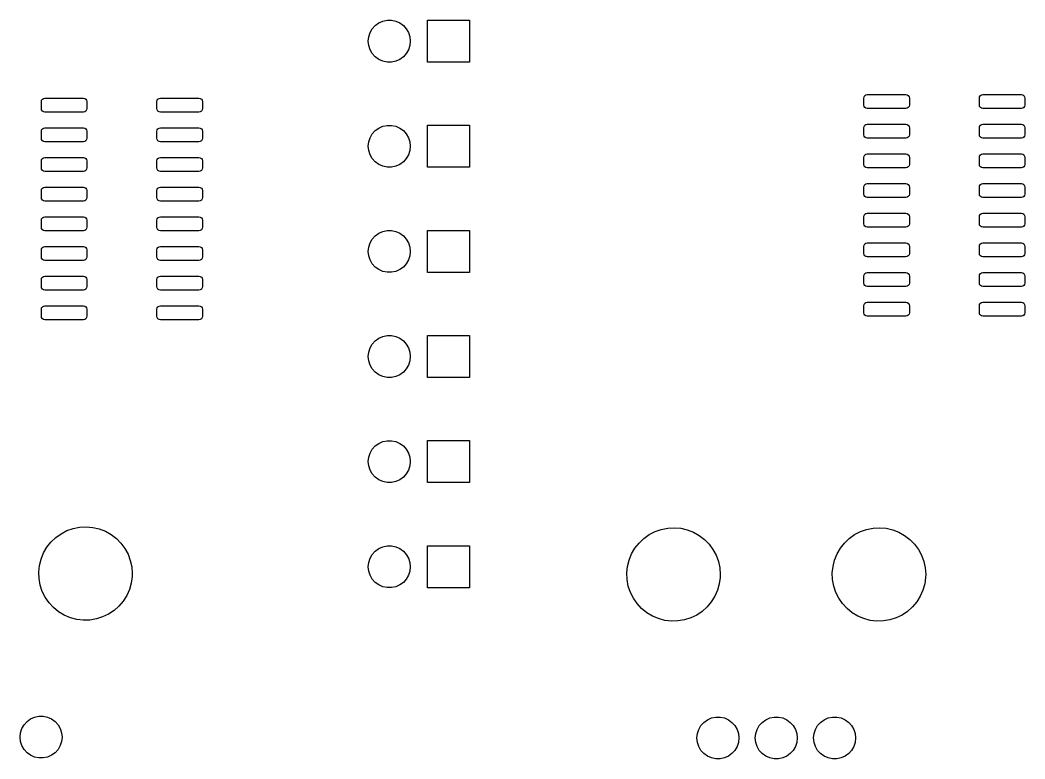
# Model space of a CAD drawing. Extents: x 0 to 360, y 0 to 260.
# Drawn here: x 131.58 to 174.62, y 132.65 to 164.27 of the extents above; entities that cross this region are included whole.
import ezdxf

# ---------------------------------------------------------------- set-up
doc = ezdxf.new("R2010")
doc.units = 0
doc.layers.add('BLACK', color=7, linetype='CONTINUOUS')

msp = doc.modelspace()

# ---------------------------------------------------------------- linework, layer by layer
at = {"layer": 'BLACK', "linetype": 'CONTINUOUS'}
for p, q in [((146.667, 163.9), (146.793, 164.04)), ((146.793, 164.04), (146.945, 164.15)), ((146.945, 164.15), (147.117, 164.227)), ((147.117, 164.227), (147.301, 164.266)), ((147.301, 164.266), (147.489, 164.266)), ((147.489, 164.266), (147.673, 164.227)), ((147.673, 164.227), (147.845, 164.15)), ((147.845, 164.15), (147.997, 164.04)), ((147.997, 164.04), (148.123, 163.9)), ((149.035, 162.471), (149.035, 164.271)), ((149.035, 164.271), (150.835, 164.271)), ((150.835, 164.271), (150.835, 162.471)), ((146.495, 163.371), (146.515, 163.558)), ((146.515, 163.558), (146.573, 163.737)), ((146.573, 163.737), (146.667, 163.9)), ((148.123, 163.9), (148.217, 163.737)), ((148.217, 163.737), (148.276, 163.558)), ((148.276, 163.558), (148.295, 163.371)), ((146.515, 163.184), (146.495, 163.371)), ((146.573, 163.005), (146.515, 163.184)), ((148.276, 163.184), (148.217, 163.005)), ((148.295, 163.371), (148.276, 163.184)), ((146.667, 162.842), (146.573, 163.005)), ((146.793, 162.702), (146.667, 162.842)), ((146.945, 162.591), (146.793, 162.702)), ((147.997, 162.702), (147.845, 162.591)), ((148.123, 162.842), (147.997, 162.702)), ((148.217, 163.005), (148.123, 162.842)), ((147.117, 162.515), (146.945, 162.591)), ((147.301, 162.476), (147.117, 162.515)), ((147.489, 162.476), (147.301, 162.476)), ((147.673, 162.515), (147.489, 162.476)), ((147.845, 162.591), (147.673, 162.515)), ((150.835, 162.471), (149.035, 162.471)), ((167.72, 160.934), (167.731, 160.992)), ((167.731, 160.992), (167.764, 161.04)), ((167.764, 161.04), (167.812, 161.073)), ((167.812, 161.073), (167.87, 161.084)), ((167.87, 161.084), (169.52, 161.084)), ((169.52, 161.084), (169.577, 161.073)), ((169.577, 161.073), (169.626, 161.04)), ((169.626, 161.04), (169.658, 160.992)), ((169.658, 160.992), (169.67, 160.934)), ((172.67, 160.934), (172.681, 160.992)), ((172.681, 160.992), (172.714, 161.04)), ((172.714, 161.04), (172.762, 161.073)), ((172.762, 161.073), (172.82, 161.084)), ((172.82, 161.084), (174.47, 161.084)), ((174.47, 161.084), (174.527, 161.073)), ((174.527, 161.073), (174.576, 161.04)), ((174.576, 161.04), (174.608, 160.992)), ((174.608, 160.992), (174.62, 160.934)), ((132.49, 160.782), (132.501, 160.839)), ((132.49, 160.482), (132.49, 160.782)), ((132.501, 160.839), (132.534, 160.888)), ((132.534, 160.888), (132.582, 160.921)), ((132.582, 160.921), (132.64, 160.932)), ((132.64, 160.932), (134.29, 160.932)), ((134.29, 160.932), (134.347, 160.921)), ((134.347, 160.921), (134.396, 160.888)), ((134.396, 160.888), (134.428, 160.839)), ((134.428, 160.839), (134.44, 160.782)), ((134.44, 160.782), (134.44, 160.482)), ((137.44, 160.782), (137.451, 160.839)), ((137.44, 160.482), (137.44, 160.782)), ((137.451, 160.839), (137.484, 160.888)), ((137.484, 160.888), (137.532, 160.921)), ((137.532, 160.921), (137.59, 160.932)), ((137.59, 160.932), (139.24, 160.932)), ((139.24, 160.932), (139.297, 160.921)), ((139.297, 160.921), (139.346, 160.888)), ((139.346, 160.888), (139.378, 160.839)), ((139.378, 160.839), (139.39, 160.782)), ((139.39, 160.782), (139.39, 160.482)), ((167.72, 160.634), (167.72, 160.934)), ((167.731, 160.577), (167.72, 160.634)), ((167.764, 160.528), (167.731, 160.577)), ((169.658, 160.577), (169.626, 160.528)), ((169.67, 160.634), (169.658, 160.577)), ((169.67, 160.934), (169.67, 160.634)), ((172.67, 160.634), (172.67, 160.934)), ((172.681, 160.577), (172.67, 160.634)), ((172.714, 160.528), (172.681, 160.577)), ((174.608, 160.577), (174.576, 160.528)), ((174.62, 160.634), (174.608, 160.577)), ((174.62, 160.934), (174.62, 160.634)), ((132.501, 160.425), (132.49, 160.482)), ((132.534, 160.376), (132.501, 160.425)), ((132.582, 160.343), (132.534, 160.376)), ((132.64, 160.332), (132.582, 160.343)), ((134.29, 160.332), (132.64, 160.332)), ((134.347, 160.343), (134.29, 160.332)), ((134.396, 160.376), (134.347, 160.343)), ((134.428, 160.425), (134.396, 160.376)), ((134.44, 160.482), (134.428, 160.425)), ((137.451, 160.425), (137.44, 160.482)), ((137.484, 160.376), (137.451, 160.425)), ((137.532, 160.343), (137.484, 160.376)), ((137.59, 160.332), (137.532, 160.343)), ((139.24, 160.332), (137.59, 160.332)), ((139.297, 160.343), (139.24, 160.332)), ((139.346, 160.376), (139.297, 160.343)), ((139.378, 160.425), (139.346, 160.376)), ((139.39, 160.482), (139.378, 160.425)), ((167.812, 160.496), (167.764, 160.528)), ((167.87, 160.484), (167.812, 160.496)), ((169.52, 160.484), (167.87, 160.484)), ((169.577, 160.496), (169.52, 160.484)), ((169.626, 160.528), (169.577, 160.496)), ((172.762, 160.496), (172.714, 160.528)), ((172.82, 160.484), (172.762, 160.496)), ((174.47, 160.484), (172.82, 160.484)), ((174.527, 160.496), (174.47, 160.484)), ((174.576, 160.528), (174.527, 160.496)), ((146.945, 159.65), (147.117, 159.727)), ((147.117, 159.727), (147.301, 159.766)), ((147.301, 159.766), (147.489, 159.766)), ((147.489, 159.766), (147.673, 159.727)), ((147.673, 159.727), (147.845, 159.65)), ((149.035, 157.971), (149.035, 159.771)), ((149.035, 159.771), (150.835, 159.771)), ((150.835, 159.771), (150.835, 157.971)), ((167.72, 159.664), (167.731, 159.722)), ((167.731, 159.722), (167.764, 159.77)), ((167.764, 159.77), (167.812, 159.803)), ((167.812, 159.803), (167.87, 159.814)), ((167.87, 159.814), (169.52, 159.814)), ((169.52, 159.814), (169.577, 159.803)), ((169.577, 159.803), (169.626, 159.77)), ((169.626, 159.77), (169.658, 159.722)), ((169.658, 159.722), (169.67, 159.664)), ((172.67, 159.664), (172.681, 159.722)), ((172.681, 159.722), (172.714, 159.77)), ((172.714, 159.77), (172.762, 159.803)), ((172.762, 159.803), (172.82, 159.814)), ((172.82, 159.814), (174.47, 159.814)), ((174.47, 159.814), (174.527, 159.803)), ((174.527, 159.803), (174.576, 159.77)), ((174.576, 159.77), (174.608, 159.722)), ((174.608, 159.722), (174.62, 159.664)), ((132.49, 159.512), (132.501, 159.569)), ((132.49, 159.212), (132.49, 159.512)), ((132.501, 159.569), (132.534, 159.618)), ((132.534, 159.618), (132.582, 159.651)), ((132.582, 159.651), (132.64, 159.662)), ((132.64, 159.662), (134.29, 159.662)), ((134.29, 159.662), (134.347, 159.651)), ((134.347, 159.651), (134.396, 159.618)), ((134.396, 159.618), (134.428, 159.569)), ((134.428, 159.569), (134.44, 159.512)), ((134.44, 159.512), (134.44, 159.212)), ((137.44, 159.512), (137.451, 159.569)), ((137.44, 159.212), (137.44, 159.512)), ((137.451, 159.569), (137.484, 159.618)), ((137.484, 159.618), (137.532, 159.651)), ((137.532, 159.651), (137.59, 159.662)), ((137.59, 159.662), (139.24, 159.662)), ((139.24, 159.662), (139.297, 159.651)), ((139.297, 159.651), (139.346, 159.618)), ((139.346, 159.618), (139.378, 159.569)), ((139.378, 159.569), (139.39, 159.512)), ((139.39, 159.512), (139.39, 159.212)), ((146.573, 159.237), (146.667, 159.4)), ((146.667, 159.4), (146.793, 159.54)), ((146.793, 159.54), (146.945, 159.65)), ((147.845, 159.65), (147.997, 159.54)), ((147.997, 159.54), (148.123, 159.4)), ((148.123, 159.4), (148.217, 159.237)), ((167.72, 159.364), (167.72, 159.664)), ((167.731, 159.307), (167.72, 159.364)), ((167.764, 159.258), (167.731, 159.307)), ((167.812, 159.226), (167.764, 159.258)), ((169.626, 159.258), (169.577, 159.226)), ((169.658, 159.307), (169.626, 159.258)), ((169.67, 159.364), (169.658, 159.307)), ((169.67, 159.664), (169.67, 159.364)), ((172.67, 159.364), (172.67, 159.664)), ((172.681, 159.307), (172.67, 159.364)), ((172.714, 159.258), (172.681, 159.307)), ((172.762, 159.226), (172.714, 159.258)), ((174.576, 159.258), (174.527, 159.226)), ((174.608, 159.307), (174.576, 159.258)), ((174.62, 159.364), (174.608, 159.307)), ((174.62, 159.664), (174.62, 159.364)), ((132.501, 159.155), (132.49, 159.212)), ((132.534, 159.106), (132.501, 159.155)), ((132.582, 159.073), (132.534, 159.106)), ((132.64, 159.062), (132.582, 159.073)), ((134.29, 159.062), (132.64, 159.062)), ((134.347, 159.073), (134.29, 159.062)), ((134.396, 159.106), (134.347, 159.073)), ((134.428, 159.155), (134.396, 159.106)), ((134.44, 159.212), (134.428, 159.155)), ((137.451, 159.155), (137.44, 159.212)), ((137.484, 159.106), (137.451, 159.155)), ((137.532, 159.073), (137.484, 159.106)), ((137.59, 159.062), (137.532, 159.073)), ((139.24, 159.062), (137.59, 159.062)), ((139.297, 159.073), (139.24, 159.062)), ((139.346, 159.106), (139.297, 159.073)), ((139.378, 159.155), (139.346, 159.106)), ((139.39, 159.212), (139.378, 159.155)), ((146.495, 158.871), (146.515, 159.058)), ((146.515, 158.684), (146.495, 158.871)), ((146.515, 159.058), (146.573, 159.237)), ((148.217, 159.237), (148.276, 159.058)), ((148.276, 159.058), (148.295, 158.871)), ((148.295, 158.871), (148.276, 158.684)), ((167.87, 159.214), (167.812, 159.226)), ((169.52, 159.214), (167.87, 159.214)), ((169.577, 159.226), (169.52, 159.214)), ((172.82, 159.214), (172.762, 159.226)), ((174.47, 159.214), (172.82, 159.214)), ((174.527, 159.226), (174.47, 159.214)), ((132.582, 158.381), (132.64, 158.392)), ((132.64, 158.392), (134.29, 158.392)), ((134.29, 158.392), (134.347, 158.381)), ((137.532, 158.381), (137.59, 158.392)), ((137.59, 158.392), (139.24, 158.392)), ((139.24, 158.392), (139.297, 158.381)), ((146.573, 158.505), (146.515, 158.684)), ((146.667, 158.342), (146.573, 158.505)), ((148.217, 158.505), (148.123, 158.342)), ((148.276, 158.684), (148.217, 158.505)), ((167.72, 158.394), (167.731, 158.452)), ((167.72, 158.094), (167.72, 158.394)), ((167.731, 158.452), (167.764, 158.5)), ((167.764, 158.5), (167.812, 158.533)), ((167.812, 158.533), (167.87, 158.544)), ((167.87, 158.544), (169.52, 158.544)), ((169.52, 158.544), (169.577, 158.533)), ((169.577, 158.533), (169.626, 158.5)), ((169.626, 158.5), (169.658, 158.452)), ((169.658, 158.452), (169.67, 158.394)), ((169.67, 158.394), (169.67, 158.094)), ((172.67, 158.394), (172.681, 158.452)), ((172.67, 158.094), (172.67, 158.394)), ((172.681, 158.452), (172.714, 158.5)), ((172.714, 158.5), (172.762, 158.533)), ((172.762, 158.533), (172.82, 158.544)), ((172.82, 158.544), (174.47, 158.544)), ((174.47, 158.544), (174.527, 158.533)), ((174.527, 158.533), (174.576, 158.5)), ((174.576, 158.5), (174.608, 158.452)), ((174.608, 158.452), (174.62, 158.394)), ((174.62, 158.394), (174.62, 158.094)), ((132.49, 158.242), (132.501, 158.299)), ((132.49, 157.942), (132.49, 158.242)), ((132.501, 158.299), (132.534, 158.348)), ((132.534, 158.348), (132.582, 158.381)), ((134.347, 158.381), (134.396, 158.348)), ((134.396, 158.348), (134.428, 158.299)), ((134.428, 158.299), (134.44, 158.242)), ((134.44, 158.242), (134.44, 157.942)), ((137.44, 158.242), (137.451, 158.299)), ((137.44, 157.942), (137.44, 158.242)), ((137.451, 158.299), (137.484, 158.348)), ((137.484, 158.348), (137.532, 158.381)), ((139.297, 158.381), (139.346, 158.348)), ((139.346, 158.348), (139.378, 158.299)), ((139.378, 158.299), (139.39, 158.242)), ((139.39, 158.242), (139.39, 157.942)), ((146.793, 158.202), (146.667, 158.342)), ((146.945, 158.091), (146.793, 158.202)), ((147.117, 158.015), (146.945, 158.091)), ((147.301, 157.976), (147.117, 158.015)), ((147.489, 157.976), (147.301, 157.976)), ((147.673, 158.015), (147.489, 157.976)), ((147.845, 158.091), (147.673, 158.015)), ((147.997, 158.202), (147.845, 158.091)), ((148.123, 158.342), (147.997, 158.202)), ((150.835, 157.971), (149.035, 157.971)), ((167.731, 158.037), (167.72, 158.094)), ((167.764, 157.988), (167.731, 158.037)), ((167.812, 157.956), (167.764, 157.988)), ((169.626, 157.988), (169.577, 157.956)), ((169.658, 158.037), (169.626, 157.988)), ((169.67, 158.094), (169.658, 158.037)), ((172.681, 158.037), (172.67, 158.094)), ((172.714, 157.988), (172.681, 158.037)), ((172.762, 157.956), (172.714, 157.988)), ((174.576, 157.988), (174.527, 157.956)), ((174.608, 158.037), (174.576, 157.988)), ((174.62, 158.094), (174.608, 158.037)), ((132.501, 157.885), (132.49, 157.942)), ((132.534, 157.836), (132.501, 157.885)), ((132.582, 157.803), (132.534, 157.836)), ((132.64, 157.792), (132.582, 157.803)), ((134.29, 157.792), (132.64, 157.792)), ((134.347, 157.803), (134.29, 157.792)), ((134.396, 157.836), (134.347, 157.803)), ((134.428, 157.885), (134.396, 157.836)), ((134.44, 157.942), (134.428, 157.885)), ((137.451, 157.885), (137.44, 157.942)), ((137.484, 157.836), (137.451, 157.885)), ((137.532, 157.803), (137.484, 157.836)), ((137.59, 157.792), (137.532, 157.803)), ((139.24, 157.792), (137.59, 157.792)), ((139.297, 157.803), (139.24, 157.792)), ((139.346, 157.836), (139.297, 157.803)), ((139.378, 157.885), (139.346, 157.836)), ((139.39, 157.942), (139.378, 157.885)), ((167.87, 157.944), (167.812, 157.956)), ((169.52, 157.944), (167.87, 157.944)), ((169.577, 157.956), (169.52, 157.944)), ((172.82, 157.944), (172.762, 157.956)), ((174.47, 157.944), (172.82, 157.944)), ((174.527, 157.956), (174.47, 157.944)), ((132.534, 157.078), (132.582, 157.111)), ((132.582, 157.111), (132.64, 157.122)), ((132.64, 157.122), (134.29, 157.122)), ((134.29, 157.122), (134.347, 157.111)), ((134.347, 157.111), (134.396, 157.078)), ((137.484, 157.078), (137.532, 157.111)), ((137.532, 157.111), (137.59, 157.122)), ((137.59, 157.122), (139.24, 157.122)), ((139.24, 157.122), (139.297, 157.111)), ((139.297, 157.111), (139.346, 157.078)), ((167.72, 157.124), (167.731, 157.182)), ((167.72, 156.824), (167.72, 157.124)), ((167.731, 157.182), (167.764, 157.23)), ((167.764, 157.23), (167.812, 157.263)), ((167.812, 157.263), (167.87, 157.274)), ((167.87, 157.274), (169.52, 157.274)), ((169.52, 157.274), (169.577, 157.263)), ((169.577, 157.263), (169.626, 157.23)), ((169.626, 157.23), (169.658, 157.182)), ((169.658, 157.182), (169.67, 157.124)), ((169.67, 157.124), (169.67, 156.824)), ((172.67, 157.124), (172.681, 157.182)), ((172.67, 156.824), (172.67, 157.124)), ((172.681, 157.182), (172.714, 157.23)), ((172.714, 157.23), (172.762, 157.263)), ((172.762, 157.263), (172.82, 157.274)), ((172.82, 157.274), (174.47, 157.274)), ((174.47, 157.274), (174.527, 157.263)), ((174.527, 157.263), (174.576, 157.23)), ((174.576, 157.23), (174.608, 157.182)), ((174.608, 157.182), (174.62, 157.124)), ((174.62, 157.124), (174.62, 156.824)), ((132.49, 156.972), (132.501, 157.029)), ((132.49, 156.672), (132.49, 156.972)), ((132.501, 156.615), (132.49, 156.672)), ((132.501, 157.029), (132.534, 157.078)), ((134.396, 157.078), (134.428, 157.029)), ((134.428, 157.029), (134.44, 156.972)), ((134.44, 156.672), (134.428, 156.615)), ((134.44, 156.972), (134.44, 156.672)), ((137.44, 156.972), (137.451, 157.029)), ((137.44, 156.672), (137.44, 156.972)), ((137.451, 156.615), (137.44, 156.672)), ((137.451, 157.029), (137.484, 157.078)), ((139.346, 157.078), (139.378, 157.029)), ((139.378, 157.029), (139.39, 156.972)), ((139.39, 156.672), (139.378, 156.615)), ((139.39, 156.972), (139.39, 156.672)), ((167.731, 156.767), (167.72, 156.824)), ((167.764, 156.718), (167.731, 156.767)), ((167.812, 156.686), (167.764, 156.718)), ((167.87, 156.674), (167.812, 156.686)), ((169.52, 156.674), (167.87, 156.674)), ((169.577, 156.686), (169.52, 156.674)), ((169.626, 156.718), (169.577, 156.686)), ((169.658, 156.767), (169.626, 156.718)), ((169.67, 156.824), (169.658, 156.767)), ((172.681, 156.767), (172.67, 156.824)), ((172.714, 156.718), (172.681, 156.767)), ((172.762, 156.686), (172.714, 156.718)), ((172.82, 156.674), (172.762, 156.686)), ((174.47, 156.674), (172.82, 156.674)), ((174.527, 156.686), (174.47, 156.674)), ((174.576, 156.718), (174.527, 156.686)), ((174.608, 156.767), (174.576, 156.718)), ((174.62, 156.824), (174.608, 156.767)), ((132.534, 156.566), (132.501, 156.615)), ((132.582, 156.533), (132.534, 156.566)), ((132.64, 156.522), (132.582, 156.533)), ((134.29, 156.522), (132.64, 156.522)), ((134.347, 156.533), (134.29, 156.522)), ((134.396, 156.566), (134.347, 156.533)), ((134.428, 156.615), (134.396, 156.566)), ((137.484, 156.566), (137.451, 156.615)), ((137.532, 156.533), (137.484, 156.566)), ((137.59, 156.522), (137.532, 156.533)), ((139.24, 156.522), (137.59, 156.522)), ((139.297, 156.533), (139.24, 156.522)), ((139.346, 156.566), (139.297, 156.533)), ((139.378, 156.615), (139.346, 156.566)), ((132.501, 155.759), (132.534, 155.808)), ((132.534, 155.808), (132.582, 155.841)), ((132.582, 155.841), (132.64, 155.852)), ((132.64, 155.852), (134.29, 155.852)), ((134.29, 155.852), (134.347, 155.841)), ((134.347, 155.841), (134.396, 155.808)), ((134.396, 155.808), (134.428, 155.759)), ((137.451, 155.759), (137.484, 155.808)), ((137.484, 155.808), (137.532, 155.841)), ((137.532, 155.841), (137.59, 155.852)), ((137.59, 155.852), (139.24, 155.852)), ((139.24, 155.852), (139.297, 155.841)), ((139.297, 155.841), (139.346, 155.808)), ((139.346, 155.808), (139.378, 155.759)), ((167.72, 155.854), (167.731, 155.912)), ((167.72, 155.554), (167.72, 155.854)), ((167.731, 155.912), (167.764, 155.96)), ((167.764, 155.96), (167.812, 155.993)), ((167.812, 155.993), (167.87, 156.004)), ((167.87, 156.004), (169.52, 156.004)), ((169.52, 156.004), (169.577, 155.993)), ((169.577, 155.993), (169.626, 155.96)), ((169.626, 155.96), (169.658, 155.912)), ((169.658, 155.912), (169.67, 155.854)), ((169.67, 155.854), (169.67, 155.554)), ((172.67, 155.854), (172.681, 155.912)), ((172.67, 155.554), (172.67, 155.854)), ((172.681, 155.912), (172.714, 155.96)), ((172.714, 155.96), (172.762, 155.993)), ((172.762, 155.993), (172.82, 156.004)), ((172.82, 156.004), (174.47, 156.004)), ((174.47, 156.004), (174.527, 155.993)), ((174.527, 155.993), (174.576, 155.96)), ((174.576, 155.96), (174.608, 155.912)), ((174.608, 155.912), (174.62, 155.854)), ((174.62, 155.854), (174.62, 155.554)), ((132.49, 155.702), (132.501, 155.759)), ((132.49, 155.402), (132.49, 155.702)), ((132.501, 155.345), (132.49, 155.402)), ((134.428, 155.759), (134.44, 155.702)), ((134.44, 155.402), (134.428, 155.345)), ((134.44, 155.702), (134.44, 155.402)), ((137.44, 155.702), (137.451, 155.759)), ((137.44, 155.402), (137.44, 155.702)), ((137.451, 155.345), (137.44, 155.402)), ((139.378, 155.759), (139.39, 155.702)), ((139.39, 155.402), (139.378, 155.345)), ((139.39, 155.702), (139.39, 155.402)), ((167.731, 155.497), (167.72, 155.554)), ((167.764, 155.448), (167.731, 155.497)), ((167.812, 155.416), (167.764, 155.448)), ((167.87, 155.404), (167.812, 155.416)), ((169.52, 155.404), (167.87, 155.404)), ((169.577, 155.416), (169.52, 155.404)), ((169.626, 155.448), (169.577, 155.416)), ((169.658, 155.497), (169.626, 155.448)), ((169.67, 155.554), (169.658, 155.497)), ((172.681, 155.497), (172.67, 155.554)), ((172.714, 155.448), (172.681, 155.497)), ((172.762, 155.416), (172.714, 155.448)), ((172.82, 155.404), (172.762, 155.416)), ((174.47, 155.404), (172.82, 155.404)), ((174.527, 155.416), (174.47, 155.404)), ((174.576, 155.448), (174.527, 155.416)), ((174.608, 155.497), (174.576, 155.448)), ((174.62, 155.554), (174.608, 155.497)), ((132.534, 155.296), (132.501, 155.345)), ((132.582, 155.263), (132.534, 155.296)), ((132.64, 155.252), (132.582, 155.263)), ((134.29, 155.252), (132.64, 155.252)), ((134.347, 155.263), (134.29, 155.252)), ((134.396, 155.296), (134.347, 155.263)), ((134.428, 155.345), (134.396, 155.296)), ((137.484, 155.296), (137.451, 155.345)), ((137.532, 155.263), (137.484, 155.296)), ((137.59, 155.252), (137.532, 155.263)), ((139.24, 155.252), (137.59, 155.252)), ((139.297, 155.263), (139.24, 155.252)), ((139.346, 155.296), (139.297, 155.263)), ((139.378, 155.345), (139.346, 155.296)), ((146.667, 154.9), (146.793, 155.04)), ((146.793, 155.04), (146.945, 155.15)), ((146.945, 155.15), (147.117, 155.227)), ((147.117, 155.227), (147.301, 155.266)), ((147.301, 155.266), (147.489, 155.266)), ((147.489, 155.266), (147.673, 155.227)), ((147.673, 155.227), (147.845, 155.15)), ((147.845, 155.15), (147.997, 155.04)), ((147.997, 155.04), (148.123, 154.9)), ((149.035, 153.471), (149.035, 155.271)), ((149.035, 155.271), (150.835, 155.271)), ((150.835, 155.271), (150.835, 153.471)), ((132.501, 154.489), (132.534, 154.538)), ((132.534, 154.538), (132.582, 154.571)), ((132.582, 154.571), (132.64, 154.582)), ((132.64, 154.582), (134.29, 154.582)), ((134.29, 154.582), (134.347, 154.571)), ((134.347, 154.571), (134.396, 154.538)), ((134.396, 154.538), (134.428, 154.489)), ((137.451, 154.489), (137.484, 154.538)), ((137.484, 154.538), (137.532, 154.571)), ((137.532, 154.571), (137.59, 154.582)), ((137.59, 154.582), (139.24, 154.582)), ((139.24, 154.582), (139.297, 154.571)), ((139.297, 154.571), (139.346, 154.538)), ((139.346, 154.538), (139.378, 154.489)), ((146.495, 154.371), (146.515, 154.558)), ((146.515, 154.558), (146.573, 154.737)), ((146.573, 154.737), (146.667, 154.9)), ((148.123, 154.9), (148.217, 154.737)), ((148.217, 154.737), (148.276, 154.558)), ((148.276, 154.558), (148.295, 154.371)), ((167.72, 154.584), (167.731, 154.642)), ((167.72, 154.284), (167.72, 154.584)), ((167.731, 154.642), (167.764, 154.69)), ((167.764, 154.69), (167.812, 154.723)), ((167.812, 154.723), (167.87, 154.734)), ((167.87, 154.734), (169.52, 154.734)), ((169.52, 154.734), (169.577, 154.723)), ((169.577, 154.723), (169.626, 154.69)), ((169.626, 154.69), (169.658, 154.642)), ((169.658, 154.642), (169.67, 154.584)), ((169.67, 154.584), (169.67, 154.284)), ((172.67, 154.584), (172.681, 154.642)), ((172.67, 154.284), (172.67, 154.584)), ((172.681, 154.642), (172.714, 154.69)), ((172.714, 154.69), (172.762, 154.723)), ((172.762, 154.723), (172.82, 154.734)), ((172.82, 154.734), (174.47, 154.734)), ((174.47, 154.734), (174.527, 154.723)), ((174.527, 154.723), (174.576, 154.69)), ((174.576, 154.69), (174.608, 154.642)), ((174.608, 154.642), (174.62, 154.584)), ((174.62, 154.584), (174.62, 154.284)), ((132.49, 154.432), (132.501, 154.489)), ((132.49, 154.132), (132.49, 154.432)), ((132.501, 154.075), (132.49, 154.132)), ((134.428, 154.489), (134.44, 154.432)), ((134.44, 154.132), (134.428, 154.075)), ((134.44, 154.432), (134.44, 154.132)), ((137.44, 154.432), (137.451, 154.489)), ((137.44, 154.132), (137.44, 154.432)), ((137.451, 154.075), (137.44, 154.132)), ((139.378, 154.489), (139.39, 154.432)), ((139.39, 154.132), (139.378, 154.075)), ((139.39, 154.432), (139.39, 154.132)), ((146.515, 154.184), (146.495, 154.371)), ((146.573, 154.005), (146.515, 154.184)), ((148.276, 154.184), (148.217, 154.005)), ((148.295, 154.371), (148.276, 154.184)), ((167.731, 154.227), (167.72, 154.284)), ((167.764, 154.178), (167.731, 154.227)), ((167.812, 154.146), (167.764, 154.178)), ((167.87, 154.134), (167.812, 154.146)), ((169.52, 154.134), (167.87, 154.134)), ((169.577, 154.146), (169.52, 154.134)), ((169.626, 154.178), (169.577, 154.146)), ((169.658, 154.227), (169.626, 154.178)), ((169.67, 154.284), (169.658, 154.227)), ((172.681, 154.227), (172.67, 154.284)), ((172.714, 154.178), (172.681, 154.227)), ((172.762, 154.146), (172.714, 154.178)), ((172.82, 154.134), (172.762, 154.146)), ((174.47, 154.134), (172.82, 154.134)), ((174.527, 154.146), (174.47, 154.134)), ((174.576, 154.178), (174.527, 154.146)), ((174.608, 154.227), (174.576, 154.178)), ((174.62, 154.284), (174.608, 154.227)), ((132.534, 154.026), (132.501, 154.075)), ((132.582, 153.993), (132.534, 154.026)), ((132.64, 153.982), (132.582, 153.993)), ((134.29, 153.982), (132.64, 153.982)), ((134.347, 153.993), (134.29, 153.982)), ((134.396, 154.026), (134.347, 153.993)), ((134.428, 154.075), (134.396, 154.026)), ((137.484, 154.026), (137.451, 154.075)), ((137.532, 153.993), (137.484, 154.026)), ((137.59, 153.982), (137.532, 153.993)), ((139.24, 153.982), (137.59, 153.982)), ((139.297, 153.993), (139.24, 153.982)), ((139.346, 154.026), (139.297, 153.993)), ((139.378, 154.075), (139.346, 154.026)), ((146.667, 153.842), (146.573, 154.005)), ((146.793, 153.702), (146.667, 153.842)), ((146.945, 153.591), (146.793, 153.702)), ((147.997, 153.702), (147.845, 153.591)), ((148.123, 153.842), (147.997, 153.702)), ((148.217, 154.005), (148.123, 153.842)), ((132.501, 153.219), (132.534, 153.268)), ((132.534, 153.268), (132.582, 153.301)), ((132.582, 153.301), (132.64, 153.312)), ((132.64, 153.312), (134.29, 153.312)), ((134.29, 153.312), (134.347, 153.301)), ((134.347, 153.301), (134.396, 153.268)), ((134.396, 153.268), (134.428, 153.219)), ((137.451, 153.219), (137.484, 153.268)), ((137.484, 153.268), (137.532, 153.301)), ((137.532, 153.301), (137.59, 153.312)), ((137.59, 153.312), (139.24, 153.312)), ((139.24, 153.312), (139.297, 153.301)), ((139.297, 153.301), (139.346, 153.268)), ((139.346, 153.268), (139.378, 153.219)), ((147.117, 153.515), (146.945, 153.591)), ((147.301, 153.476), (147.117, 153.515)), ((147.489, 153.476), (147.301, 153.476)), ((147.673, 153.515), (147.489, 153.476)), ((147.845, 153.591), (147.673, 153.515)), ((150.835, 153.471), (149.035, 153.471)), ((167.72, 153.314), (167.731, 153.372)), ((167.72, 153.014), (167.72, 153.314)), ((167.731, 153.372), (167.764, 153.42)), ((167.764, 153.42), (167.812, 153.453)), ((167.812, 153.453), (167.87, 153.464)), ((167.87, 153.464), (169.52, 153.464)), ((169.52, 153.464), (169.577, 153.453)), ((169.577, 153.453), (169.626, 153.42)), ((169.626, 153.42), (169.658, 153.372)), ((169.658, 153.372), (169.67, 153.314)), ((169.67, 153.314), (169.67, 153.014)), ((172.67, 153.314), (172.681, 153.372)), ((172.67, 153.014), (172.67, 153.314)), ((172.681, 153.372), (172.714, 153.42)), ((172.714, 153.42), (172.762, 153.453)), ((172.762, 153.453), (172.82, 153.464)), ((172.82, 153.464), (174.47, 153.464)), ((174.47, 153.464), (174.527, 153.453)), ((174.527, 153.453), (174.576, 153.42)), ((174.576, 153.42), (174.608, 153.372)), ((174.608, 153.372), (174.62, 153.314)), ((174.62, 153.314), (174.62, 153.014)), ((132.49, 153.162), (132.501, 153.219)), ((132.49, 152.862), (132.49, 153.162)), ((132.501, 152.805), (132.49, 152.862)), ((132.534, 152.756), (132.501, 152.805)), ((134.428, 152.805), (134.396, 152.756)), ((134.428, 153.219), (134.44, 153.162)), ((134.44, 152.862), (134.428, 152.805)), ((134.44, 153.162), (134.44, 152.862)), ((137.44, 153.162), (137.451, 153.219)), ((137.44, 152.862), (137.44, 153.162)), ((137.451, 152.805), (137.44, 152.862)), ((137.484, 152.756), (137.451, 152.805)), ((139.378, 152.805), (139.346, 152.756)), ((139.378, 153.219), (139.39, 153.162)), ((139.39, 152.862), (139.378, 152.805)), ((139.39, 153.162), (139.39, 152.862)), ((167.731, 152.957), (167.72, 153.014)), ((167.764, 152.908), (167.731, 152.957)), ((167.812, 152.876), (167.764, 152.908)), ((167.87, 152.864), (167.812, 152.876)), ((169.52, 152.864), (167.87, 152.864)), ((169.577, 152.876), (169.52, 152.864)), ((169.626, 152.908), (169.577, 152.876)), ((169.658, 152.957), (169.626, 152.908)), ((169.67, 153.014), (169.658, 152.957)), ((172.681, 152.957), (172.67, 153.014)), ((172.714, 152.908), (172.681, 152.957)), ((172.762, 152.876), (172.714, 152.908)), ((172.82, 152.864), (172.762, 152.876)), ((174.47, 152.864), (172.82, 152.864)), ((174.527, 152.876), (174.47, 152.864)), ((174.576, 152.908), (174.527, 152.876)), ((174.608, 152.957), (174.576, 152.908)), ((174.62, 153.014), (174.608, 152.957)), ((132.582, 152.723), (132.534, 152.756)), ((132.64, 152.712), (132.582, 152.723)), ((134.29, 152.712), (132.64, 152.712)), ((134.347, 152.723), (134.29, 152.712)), ((134.396, 152.756), (134.347, 152.723)), ((137.532, 152.723), (137.484, 152.756)), ((137.59, 152.712), (137.532, 152.723)), ((139.24, 152.712), (137.59, 152.712)), ((139.297, 152.723), (139.24, 152.712)), ((139.346, 152.756), (139.297, 152.723)), ((132.49, 151.892), (132.501, 151.949)), ((132.501, 151.949), (132.534, 151.998)), ((132.534, 151.998), (132.582, 152.031)), ((132.582, 152.031), (132.64, 152.042)), ((132.64, 152.042), (134.29, 152.042)), ((134.29, 152.042), (134.347, 152.031)), ((134.347, 152.031), (134.396, 151.998)), ((134.396, 151.998), (134.428, 151.949)), ((134.428, 151.949), (134.44, 151.892)), ((137.44, 151.892), (137.451, 151.949)), ((137.451, 151.949), (137.484, 151.998)), ((137.484, 151.998), (137.532, 152.031)), ((137.532, 152.031), (137.59, 152.042)), ((137.59, 152.042), (139.24, 152.042)), ((139.24, 152.042), (139.297, 152.031)), ((139.297, 152.031), (139.346, 151.998)), ((139.346, 151.998), (139.378, 151.949)), ((139.378, 151.949), (139.39, 151.892)), ((167.72, 152.044), (167.731, 152.102)), ((167.72, 151.744), (167.72, 152.044)), ((167.731, 152.102), (167.764, 152.15)), ((167.764, 152.15), (167.812, 152.183)), ((167.812, 152.183), (167.87, 152.194)), ((167.87, 152.194), (169.52, 152.194)), ((169.52, 152.194), (169.577, 152.183)), ((169.577, 152.183), (169.626, 152.15)), ((169.626, 152.15), (169.658, 152.102)), ((169.658, 152.102), (169.67, 152.044)), ((169.67, 152.044), (169.67, 151.744)), ((172.67, 152.044), (172.681, 152.102)), ((172.67, 151.744), (172.67, 152.044)), ((172.681, 152.102), (172.714, 152.15)), ((172.714, 152.15), (172.762, 152.183)), ((172.762, 152.183), (172.82, 152.194)), ((172.82, 152.194), (174.47, 152.194)), ((174.47, 152.194), (174.527, 152.183)), ((174.527, 152.183), (174.576, 152.15)), ((174.576, 152.15), (174.608, 152.102)), ((174.608, 152.102), (174.62, 152.044)), ((174.62, 152.044), (174.62, 151.744)), ((132.49, 151.592), (132.49, 151.892)), ((132.501, 151.535), (132.49, 151.592)), ((132.534, 151.486), (132.501, 151.535)), ((134.428, 151.535), (134.396, 151.486)), ((134.44, 151.592), (134.428, 151.535)), ((134.44, 151.892), (134.44, 151.592)), ((137.44, 151.592), (137.44, 151.892)), ((137.451, 151.535), (137.44, 151.592)), ((137.484, 151.486), (137.451, 151.535)), ((139.378, 151.535), (139.346, 151.486)), ((139.39, 151.592), (139.378, 151.535)), ((139.39, 151.892), (139.39, 151.592)), ((167.731, 151.687), (167.72, 151.744)), ((167.764, 151.638), (167.731, 151.687)), ((167.812, 151.606), (167.764, 151.638)), ((167.87, 151.594), (167.812, 151.606)), ((169.52, 151.594), (167.87, 151.594)), ((169.577, 151.606), (169.52, 151.594)), ((169.626, 151.638), (169.577, 151.606)), ((169.658, 151.687), (169.626, 151.638)), ((169.67, 151.744), (169.658, 151.687)), ((172.681, 151.687), (172.67, 151.744)), ((172.714, 151.638), (172.681, 151.687)), ((172.762, 151.606), (172.714, 151.638)), ((172.82, 151.594), (172.762, 151.606)), ((174.47, 151.594), (172.82, 151.594)), ((174.527, 151.606), (174.47, 151.594)), ((174.576, 151.638), (174.527, 151.606)), ((174.608, 151.687), (174.576, 151.638)), ((174.62, 151.744), (174.608, 151.687)), ((132.582, 151.453), (132.534, 151.486)), ((132.64, 151.442), (132.582, 151.453)), ((134.29, 151.442), (132.64, 151.442)), ((134.347, 151.453), (134.29, 151.442)), ((134.396, 151.486), (134.347, 151.453)), ((137.532, 151.453), (137.484, 151.486)), ((137.59, 151.442), (137.532, 151.453)), ((139.24, 151.442), (137.59, 151.442)), ((139.297, 151.453), (139.24, 151.442)), ((139.346, 151.486), (139.297, 151.453)), ((146.793, 150.54), (146.945, 150.65)), ((146.945, 150.65), (147.117, 150.727)), ((147.117, 150.727), (147.301, 150.766)), ((147.301, 150.766), (147.489, 150.766)), ((147.489, 150.766), (147.673, 150.727)), ((147.673, 150.727), (147.845, 150.65)), ((147.845, 150.65), (147.997, 150.54)), ((149.035, 148.971), (149.035, 150.771)), ((149.035, 150.771), (150.835, 150.771)), ((150.835, 150.771), (150.835, 148.971)), ((146.515, 150.058), (146.573, 150.237)), ((146.573, 150.237), (146.667, 150.4)), ((146.667, 150.4), (146.793, 150.54)), ((147.997, 150.54), (148.123, 150.4)), ((148.123, 150.4), (148.217, 150.237)), ((148.217, 150.237), (148.276, 150.058)), ((146.495, 149.871), (146.515, 150.058)), ((146.515, 149.684), (146.495, 149.871)), ((148.276, 150.058), (148.295, 149.871)), ((148.295, 149.871), (148.276, 149.684)), ((146.573, 149.505), (146.515, 149.684)), ((146.667, 149.342), (146.573, 149.505)), ((148.217, 149.505), (148.123, 149.342)), ((148.276, 149.684), (148.217, 149.505)), ((146.793, 149.202), (146.667, 149.342)), ((146.945, 149.091), (146.793, 149.202)), ((147.117, 149.015), (146.945, 149.091)), ((147.301, 148.976), (147.117, 149.015)), ((147.489, 148.976), (147.301, 148.976)), ((147.673, 149.015), (147.489, 148.976)), ((147.845, 149.091), (147.673, 149.015)), ((147.997, 149.202), (147.845, 149.091)), ((148.123, 149.342), (147.997, 149.202)), ((150.835, 148.971), (149.035, 148.971)), ((146.667, 145.9), (146.793, 146.04)), ((146.793, 146.04), (146.945, 146.15)), ((146.945, 146.15), (147.117, 146.227)), ((147.117, 146.227), (147.301, 146.266)), ((147.301, 146.266), (147.489, 146.266)), ((147.489, 146.266), (147.673, 146.227)), ((147.673, 146.227), (147.845, 146.15)), ((147.845, 146.15), (147.997, 146.04)), ((147.997, 146.04), (148.123, 145.9)), ((149.035, 144.471), (149.035, 146.271)), ((149.035, 146.271), (150.835, 146.271)), ((150.835, 146.271), (150.835, 144.471)), ((146.495, 145.371), (146.515, 145.558)), ((146.515, 145.558), (146.573, 145.737)), ((146.573, 145.737), (146.667, 145.9)), ((148.123, 145.9), (148.217, 145.737)), ((148.217, 145.737), (148.276, 145.558)), ((148.276, 145.558), (148.295, 145.371)), ((146.515, 145.184), (146.495, 145.371)), ((146.573, 145.005), (146.515, 145.184)), ((148.276, 145.184), (148.217, 145.005)), ((148.295, 145.371), (148.276, 145.184)), ((146.667, 144.842), (146.573, 145.005)), ((146.793, 144.702), (146.667, 144.842)), ((146.945, 144.591), (146.793, 144.702)), ((147.997, 144.702), (147.845, 144.591)), ((148.123, 144.842), (147.997, 144.702)), ((148.217, 145.005), (148.123, 144.842)), ((147.117, 144.515), (146.945, 144.591)), ((147.301, 144.476), (147.117, 144.515)), ((147.489, 144.476), (147.301, 144.476)), ((147.673, 144.515), (147.489, 144.476)), ((147.845, 144.591), (147.673, 144.515)), ((150.835, 144.471), (149.035, 144.471)), ((133.586, 142.416), (133.852, 142.509)), ((133.852, 142.509), (134.129, 142.564)), ((134.129, 142.564), (134.411, 142.58)), ((134.411, 142.58), (134.693, 142.555)), ((134.693, 142.555), (134.968, 142.492)), ((134.968, 142.492), (135.232, 142.39)), ((158.776, 142.376), (159.042, 142.469)), ((159.042, 142.469), (159.319, 142.524)), ((159.319, 142.524), (159.601, 142.54)), ((159.601, 142.54), (159.883, 142.515)), ((159.883, 142.515), (160.158, 142.452)), ((167.576, 142.376), (167.842, 142.469)), ((167.842, 142.469), (168.119, 142.524)), ((168.119, 142.524), (168.401, 142.54)), ((168.401, 142.54), (168.683, 142.515)), ((168.683, 142.515), (168.958, 142.452)), ((132.901, 141.926), (133.105, 142.121)), ((133.105, 142.121), (133.335, 142.285)), ((133.335, 142.285), (133.586, 142.416)), ((135.232, 142.39), (135.478, 142.252)), ((135.478, 142.252), (135.703, 142.08)), ((135.703, 142.08), (135.901, 141.879)), ((158.091, 141.886), (158.295, 142.081)), ((158.295, 142.081), (158.525, 142.245)), ((158.525, 142.245), (158.776, 142.376)), ((160.158, 142.452), (160.422, 142.35)), ((160.422, 142.35), (160.668, 142.212)), ((160.668, 142.212), (160.893, 142.04)), ((160.893, 142.04), (161.091, 141.839)), ((166.891, 141.886), (167.095, 142.081)), ((167.095, 142.081), (167.325, 142.245)), ((167.325, 142.245), (167.576, 142.376)), ((168.958, 142.452), (169.222, 142.35)), ((169.222, 142.35), (169.468, 142.212)), ((169.468, 142.212), (169.693, 142.04)), ((169.693, 142.04), (169.891, 141.839)), ((132.584, 141.46), (132.726, 141.704)), ((132.726, 141.704), (132.901, 141.926)), ((135.901, 141.879), (136.069, 141.652)), ((136.069, 141.652), (136.203, 141.403)), ((146.793, 141.54), (146.945, 141.65)), ((146.945, 141.65), (147.117, 141.727)), ((147.117, 141.727), (147.301, 141.766)), ((147.301, 141.766), (147.489, 141.766)), ((147.489, 141.766), (147.673, 141.727)), ((147.673, 141.727), (147.845, 141.65)), ((147.845, 141.65), (147.997, 141.54)), ((149.035, 139.971), (149.035, 141.771)), ((149.035, 141.771), (150.835, 141.771)), ((150.835, 141.771), (150.835, 139.971)), ((157.774, 141.42), (157.916, 141.664)), ((157.916, 141.664), (158.091, 141.886)), ((161.091, 141.839), (161.259, 141.612)), ((161.259, 141.612), (161.393, 141.363)), ((166.574, 141.42), (166.716, 141.664)), ((166.716, 141.664), (166.891, 141.886)), ((169.891, 141.839), (170.059, 141.612)), ((170.059, 141.612), (170.193, 141.363)), ((132.41, 140.924), (132.478, 141.198)), ((132.478, 141.198), (132.584, 141.46)), ((136.203, 141.403), (136.301, 141.138)), ((146.515, 141.058), (146.573, 141.237)), ((146.573, 141.237), (146.667, 141.4)), ((146.667, 141.4), (146.793, 141.54)), ((147.997, 141.54), (148.123, 141.4)), ((148.123, 141.4), (148.217, 141.237)), ((148.217, 141.237), (148.276, 141.058)), ((157.668, 141.158), (157.774, 141.42)), ((161.393, 141.363), (161.491, 141.098)), ((166.468, 141.158), (166.574, 141.42)), ((170.193, 141.363), (170.291, 141.098)), ((132.381, 140.643), (132.41, 140.924)), ((136.301, 141.138), (136.36, 140.862)), ((136.36, 140.862), (136.38, 140.58)), ((146.495, 140.871), (146.515, 141.058)), ((146.515, 140.684), (146.495, 140.871)), ((148.276, 141.058), (148.295, 140.871)), ((148.295, 140.871), (148.276, 140.684)), ((157.571, 140.603), (157.6, 140.884)), ((157.6, 140.884), (157.668, 141.158)), ((161.491, 141.098), (161.55, 140.822)), ((161.55, 140.822), (161.57, 140.54)), ((166.371, 140.603), (166.4, 140.884)), ((166.4, 140.884), (166.468, 141.158)), ((170.291, 141.098), (170.35, 140.822)), ((170.35, 140.822), (170.37, 140.54)), ((132.392, 140.361), (132.381, 140.643)), ((132.443, 140.083), (132.392, 140.361)), ((136.376, 140.454), (136.338, 140.174)), ((136.38, 140.58), (136.376, 140.454)), ((146.573, 140.505), (146.515, 140.684)), ((146.667, 140.342), (146.573, 140.505)), ((146.793, 140.202), (146.667, 140.342)), ((148.123, 140.342), (147.997, 140.202)), ((148.217, 140.505), (148.123, 140.342)), ((148.276, 140.684), (148.217, 140.505)), ((157.582, 140.321), (157.571, 140.603)), ((157.633, 140.043), (157.582, 140.321)), ((161.566, 140.414), (161.528, 140.134)), ((161.57, 140.54), (161.566, 140.414)), ((166.382, 140.321), (166.371, 140.603)), ((166.433, 140.043), (166.382, 140.321)), ((170.366, 140.414), (170.328, 140.134)), ((170.37, 140.54), (170.366, 140.414)), ((132.532, 139.815), (132.443, 140.083)), ((136.262, 139.903), (136.148, 139.644)), ((136.338, 140.174), (136.262, 139.903)), ((146.945, 140.091), (146.793, 140.202)), ((147.117, 140.015), (146.945, 140.091)), ((147.301, 139.976), (147.117, 140.015)), ((147.489, 139.976), (147.301, 139.976)), ((147.673, 140.015), (147.489, 139.976)), ((147.845, 140.091), (147.673, 140.015)), ((147.997, 140.202), (147.845, 140.091)), ((150.835, 139.971), (149.035, 139.971)), ((157.722, 139.775), (157.633, 140.043)), ((161.528, 140.134), (161.452, 139.863)), ((166.522, 139.775), (166.433, 140.043)), ((170.328, 140.134), (170.252, 139.863)), ((132.659, 139.562), (132.532, 139.815)), ((132.819, 139.33), (132.659, 139.562)), ((136.148, 139.644), (135.998, 139.404)), ((157.849, 139.522), (157.722, 139.775)), ((158.009, 139.29), (157.849, 139.522)), ((161.338, 139.604), (161.188, 139.364)), ((161.452, 139.863), (161.338, 139.604)), ((166.649, 139.522), (166.522, 139.775)), ((166.809, 139.29), (166.649, 139.522)), ((170.138, 139.604), (169.988, 139.364)), ((170.252, 139.863), (170.138, 139.604)), ((133.011, 139.122), (132.819, 139.33)), ((133.23, 138.944), (133.011, 139.122)), ((135.816, 139.188), (135.606, 139)), ((135.998, 139.404), (135.816, 139.188)), ((158.201, 139.082), (158.009, 139.29)), ((158.42, 138.904), (158.201, 139.082)), ((161.006, 139.148), (160.796, 138.96)), ((161.188, 139.364), (161.006, 139.148)), ((167.001, 139.082), (166.809, 139.29)), ((167.22, 138.904), (167.001, 139.082)), ((169.806, 139.148), (169.596, 138.96)), ((169.988, 139.364), (169.806, 139.148)), ((133.472, 138.798), (133.23, 138.944)), ((133.732, 138.688), (133.472, 138.798)), ((134.005, 138.615), (133.732, 138.688)), ((134.286, 138.582), (134.005, 138.615)), ((134.568, 138.589), (134.286, 138.582)), ((134.847, 138.635), (134.568, 138.589)), ((135.116, 138.72), (134.847, 138.635)), ((135.371, 138.843), (135.116, 138.72)), ((135.606, 139), (135.371, 138.843)), ((158.662, 138.758), (158.42, 138.904)), ((158.922, 138.648), (158.662, 138.758)), ((159.195, 138.575), (158.922, 138.648)), ((160.037, 138.595), (159.758, 138.549)), ((160.306, 138.68), (160.037, 138.595)), ((160.561, 138.803), (160.306, 138.68)), ((160.796, 138.96), (160.561, 138.803)), ((167.462, 138.758), (167.22, 138.904)), ((167.722, 138.648), (167.462, 138.758)), ((167.995, 138.575), (167.722, 138.648)), ((168.837, 138.595), (168.558, 138.549)), ((169.106, 138.68), (168.837, 138.595)), ((169.361, 138.803), (169.106, 138.68)), ((169.596, 138.96), (169.361, 138.803)), ((159.476, 138.542), (159.195, 138.575)), ((159.758, 138.549), (159.476, 138.542)), ((168.276, 138.542), (167.995, 138.575)), ((168.558, 138.549), (168.276, 138.542)), ((131.878, 134.249), (132.03, 134.359)), ((132.03, 134.359), (132.202, 134.436)), ((132.202, 134.436), (132.386, 134.475)), ((132.386, 134.475), (132.574, 134.475)), ((132.574, 134.475), (132.758, 134.436)), ((132.758, 134.436), (132.93, 134.359)), ((132.93, 134.359), (133.082, 134.249)), ((160.868, 134.209), (161.02, 134.319)), ((161.02, 134.319), (161.192, 134.396)), ((161.192, 134.396), (161.376, 134.435)), ((161.376, 134.435), (161.564, 134.435)), ((161.564, 134.435), (161.748, 134.396)), ((161.748, 134.396), (161.92, 134.319)), ((161.92, 134.319), (162.072, 134.209)), ((163.368, 134.209), (163.52, 134.319)), ((163.52, 134.319), (163.692, 134.396)), ((163.692, 134.396), (163.876, 134.435)), ((163.876, 134.435), (164.064, 134.435)), ((164.064, 134.435), (164.248, 134.396)), ((164.248, 134.396), (164.42, 134.319)), ((164.42, 134.319), (164.572, 134.209)), ((165.868, 134.209), (166.02, 134.319)), ((166.02, 134.319), (166.192, 134.396)), ((166.192, 134.396), (166.376, 134.435)), ((166.376, 134.435), (166.564, 134.435)), ((166.564, 134.435), (166.748, 134.396)), ((166.748, 134.396), (166.92, 134.319)), ((166.92, 134.319), (167.072, 134.209)), ((131.6, 133.767), (131.658, 133.946)), ((131.658, 133.946), (131.752, 134.109)), ((131.752, 134.109), (131.878, 134.249)), ((133.082, 134.249), (133.208, 134.109)), ((133.208, 134.109), (133.302, 133.946)), ((133.302, 133.946), (133.36, 133.767)), ((160.59, 133.727), (160.648, 133.906)), ((160.648, 133.906), (160.742, 134.069)), ((160.742, 134.069), (160.868, 134.209)), ((162.072, 134.209), (162.198, 134.069)), ((162.198, 134.069), (162.292, 133.906)), ((162.292, 133.906), (162.35, 133.727)), ((163.09, 133.727), (163.148, 133.906)), ((163.148, 133.906), (163.242, 134.069)), ((163.242, 134.069), (163.368, 134.209)), ((164.572, 134.209), (164.698, 134.069)), ((164.698, 134.069), (164.792, 133.906)), ((164.792, 133.906), (164.85, 133.727)), ((165.59, 133.727), (165.648, 133.906)), ((165.648, 133.906), (165.742, 134.069)), ((165.742, 134.069), (165.868, 134.209)), ((167.072, 134.209), (167.198, 134.069)), ((167.198, 134.069), (167.292, 133.906)), ((167.292, 133.906), (167.35, 133.727)), ((131.58, 133.58), (131.6, 133.767)), ((131.6, 133.393), (131.58, 133.58)), ((133.36, 133.767), (133.38, 133.58)), ((133.38, 133.58), (133.36, 133.393)), ((160.57, 133.54), (160.59, 133.727)), ((160.59, 133.353), (160.57, 133.54)), ((162.35, 133.727), (162.37, 133.54)), ((162.37, 133.54), (162.35, 133.353)), ((163.07, 133.54), (163.09, 133.727)), ((163.09, 133.353), (163.07, 133.54)), ((164.85, 133.727), (164.87, 133.54)), ((164.87, 133.54), (164.85, 133.353)), ((165.57, 133.54), (165.59, 133.727)), ((165.59, 133.353), (165.57, 133.54)), ((167.35, 133.727), (167.37, 133.54)), ((167.37, 133.54), (167.35, 133.353)), ((131.658, 133.214), (131.6, 133.393)), ((131.752, 133.051), (131.658, 133.214)), ((131.878, 132.911), (131.752, 133.051)), ((133.208, 133.051), (133.082, 132.911)), ((133.302, 133.214), (133.208, 133.051)), ((133.36, 133.393), (133.302, 133.214)), ((160.648, 133.174), (160.59, 133.353)), ((160.742, 133.011), (160.648, 133.174)), ((160.868, 132.871), (160.742, 133.011)), ((162.198, 133.011), (162.072, 132.871)), ((162.292, 133.174), (162.198, 133.011)), ((162.35, 133.353), (162.292, 133.174)), ((163.148, 133.174), (163.09, 133.353)), ((163.242, 133.011), (163.148, 133.174)), ((163.368, 132.871), (163.242, 133.011)), ((164.698, 133.011), (164.572, 132.871)), ((164.792, 133.174), (164.698, 133.011)), ((164.85, 133.353), (164.792, 133.174)), ((165.648, 133.174), (165.59, 133.353)), ((165.742, 133.011), (165.648, 133.174)), ((165.868, 132.871), (165.742, 133.011)), ((167.198, 133.011), (167.072, 132.871)), ((167.292, 133.174), (167.198, 133.011)), ((167.35, 133.353), (167.292, 133.174)), ((132.03, 132.801), (131.878, 132.911)), ((132.202, 132.724), (132.03, 132.801)), ((132.386, 132.685), (132.202, 132.724)), ((132.574, 132.685), (132.386, 132.685)), ((132.758, 132.724), (132.574, 132.685)), ((132.93, 132.801), (132.758, 132.724)), ((133.082, 132.911), (132.93, 132.801)), ((161.02, 132.761), (160.868, 132.871)), ((161.192, 132.684), (161.02, 132.761)), ((161.376, 132.645), (161.192, 132.684)), ((161.564, 132.645), (161.376, 132.645)), ((161.748, 132.684), (161.564, 132.645)), ((161.92, 132.761), (161.748, 132.684)), ((162.072, 132.871), (161.92, 132.761)), ((163.52, 132.761), (163.368, 132.871)), ((163.692, 132.684), (163.52, 132.761)), ((163.876, 132.645), (163.692, 132.684)), ((164.064, 132.645), (163.876, 132.645)), ((164.248, 132.684), (164.064, 132.645)), ((164.42, 132.761), (164.248, 132.684)), ((164.572, 132.871), (164.42, 132.761)), ((166.02, 132.761), (165.868, 132.871)), ((166.192, 132.684), (166.02, 132.761)), ((166.376, 132.645), (166.192, 132.684)), ((166.564, 132.645), (166.376, 132.645)), ((166.748, 132.684), (166.564, 132.645)), ((166.92, 132.761), (166.748, 132.684)), ((167.072, 132.871), (166.92, 132.761))]:
    msp.add_line(p, q, dxfattribs=at)

doc.saveas('drawing.dxf')
